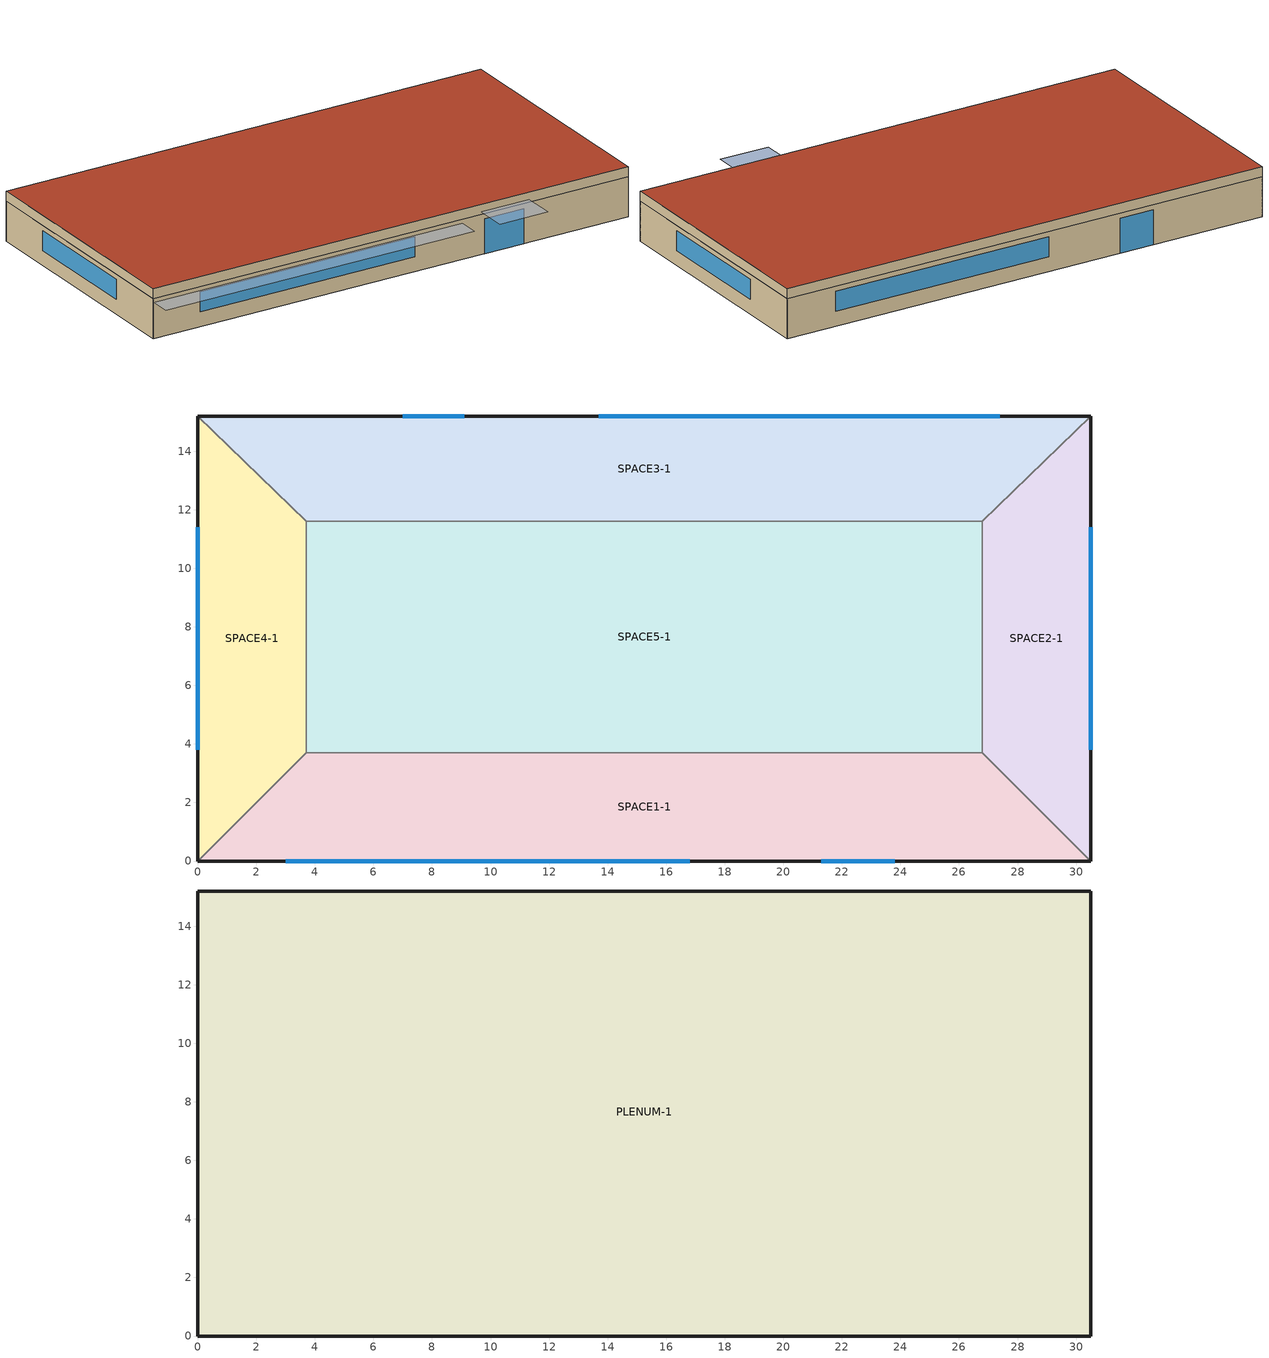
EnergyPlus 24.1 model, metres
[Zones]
SPACE3-1
 floor ground (FLOOR-SLAB-1): 26.8,11.6 3.7,11.6 0,15.2 30.5,15.2 z0
 wall outside (WALL-1): 30.5,15.2 0,15.2 z0:2.4
 wall to SPACE2-1 (INT-WALL-1): 26.8,11.6 30.5,15.2 z0:2.4
 wall to SPACE4-1 (INT-WALL-1): 0,15.2 3.7,11.6 z0:2.4
 wall to SPACE5-1 (INT-WALL-1): 3.7,11.6 26.8,11.6 z0:2.4
 window (Sgl Grey 3mm): 9.1,15.2 7,15.2 z0:2.1
 window (Dbl Clr 3mm/13mm Air): 27.4,15.2 13.7,15.2 z0.9:2.1
SPACE1-1
 floor ground (FLOOR-SLAB-1): 26.8,3.7 30.5,0 0,0 3.7,3.7 z0
 wall outside (WALL-1): 0,0 30.5,0 z0:2.4
 wall to SPACE2-1 (INT-WALL-1): 30.5,0 26.8,3.7 z0:2.4
 wall to SPACE4-1 (INT-WALL-1): 3.7,3.7 0,0 z0:2.4
 wall to SPACE5-1 (INT-WALL-1): 26.8,3.7 3.7,3.7 z0:2.4
 window (Sgl Grey 3mm): 21.3,0 23.8,0 z0:2.1
 window (Dbl Clr 3mm/13mm Air): 3,0 16.8,0 z0.9:2.1
SPACE2-1
 floor ground (FLOOR-SLAB-1): 26.8,11.6 30.5,15.2 30.5,0 26.8,3.7 z0
 wall outside (WALL-1): 30.5,0 30.5,15.2 z0:2.4
 wall to SPACE5-1 (INT-WALL-1): 26.8,11.6 26.8,3.7 z0:2.4
 window (Dbl Clr 3mm/13mm Air): 30.5,3.8 30.5,11.4 z0.9:2.1
SPACE4-1
 floor ground (FLOOR-SLAB-1): 3.7,3.7 0,0 0,15.2 3.7,11.6 z0
 wall outside (WALL-1): 0,15.2 0,0 z0:2.4
 wall to SPACE5-1 (INT-WALL-1): 3.7,3.7 3.7,11.6 z0:2.4
 window (Dbl Clr 3mm/13mm Air): 0,11.4 0,3.8 z0.9:2.1
SPACE5-1
 floor ground (FLOOR-SLAB-1): 26.8,11.6 26.8,3.7 3.7,3.7 3.7,11.6 z0
PLENUM-1
 floor to SPACE1-1 (CLNG-1): 26.8,3.7 30.5,0 0,0 3.7,3.7 z2.4
 floor to SPACE2-1 (CLNG-1): 26.8,11.6 30.5,15.2 30.5,0 26.8,3.7 z2.4
 floor to SPACE3-1 (CLNG-1): 26.8,11.6 3.7,11.6 0,15.2 30.5,15.2 z2.4
 floor to SPACE4-1 (CLNG-1): 3.7,3.7 0,0 0,15.2 3.7,11.6 z2.4
 floor to SPACE5-1 (CLNG-1): 26.8,11.6 26.8,3.7 3.7,3.7 3.7,11.6 z2.4
 wall outside (WALL-1): 30.5,15.2 0,15.2 0,0 30.5,0 30.5,15.2 z2.4:3
 roof outside (ROOF-1): 0,15.2 0,0 30.5,0 30.5,15.2 z3
shading: 0,-1.3 0,0 19.8,0 19.8,-1.3 z2.2; 21,-2 21,0 24.1,0 24.1,-2 z2.6
[Building]
Building: Loads convergence tolerance value=0.04; Maximum number of warmup days=25; Minimum number of warmup days=6; North axis=30; Solar distribution=FullExterior; Temperature convergence tolerance value=0.4; Terrain=City
[Site:GroundTemperature:BuildingSurface]
20.03, 20.03, 20.13, 20.3, 20.43, 20.52, 20.62, 20.77, 20.78, 20.55, 20.44, 20.2
[Site:Location]
CHICAGO_IL_USA TMY2-94846: Elevation=190; Latitude=41.78; Longitude=-87.75; Time zone=-6
[SizingPeriod:DesignDay] Barometric pressure=99063; Day of month=21; Daylight saving time indicator=No; Humidity condition type=WetBulb; Rain indicator=No; Snow indicator=No; Solar model indicator=ASHRAEClearSky
Name | Daily dry bulb temperature range | Day type | Maximum dry bulb temperature | Month | Sky clearness | Wetbulb or dewpoint at maximum dry bulb | Wind direction | Wind speed
CHICAGO_IL_USA Annual Cooling 1% Design Conditions DB/MCWB | 10.7 | SummerDesignDay | 31.5 | 7 | 1 | 23 | 230 | 5.3
CHICAGO_IL_USA Annual Heating 99% Design Conditions DB | 0 | WinterDesignDay | -17.3 | 1 | 0 | -17.3 | 270 | 4.9
[Construction]
CLNG-1: MAT-CLNG-1
Dbl Clr 3mm/13mm Air: CLEAR 3MM, AIR 13MM, CLEAR 3MM
FLOOR-SLAB-1: CC03
INT-WALL-1: GP02, AL21, GP02
ROOF-1: RG01, BR01, IN46, WD01
Sgl Grey 3mm: GREY 3MM
WALL-1: WD01, PW03, IN02, GP01
[Material] Thermal absorptance=0.9
Name | Conductivity | Density | Roughness | Solar absorptance | Specific heat | Thickness | Visible absorptance
BR01 | 0.162 | 1121 | VeryRough | 0.7 | 1464 | 0.0095 | 0.7
CC03 | 1.31 | 2243 | MediumRough | 0.65 | 837 | 0.1016 | 0.65
GP01 | 0.16 | 801 | MediumSmooth | 0.75 | 837 | 0.0127 | 0.75
GP02 | 0.16 | 801 | MediumSmooth | 0.75 | 837 | 0.0159 | 0.75
IN02 | 0.043 | 10 | Rough | 0.75 | 837 | 0.0901 | 0.75
IN46 | 0.023 | 24 | VeryRough | 0.5 | 1590 | 0.0762 | 0.5
PW03 | 0.115 | 545 | MediumSmooth | 0.78 | 1213 | 0.0127 | 0.78
RG01 | 1.442 | 881 | Rough | 0.65 | 1674 | 0.0127 | 0.65
WD01 | 0.115 | 513 | MediumSmooth | 0.78 | 1381 | 0.0191 | 0.78
[Material:AirGap]
AL21: Thermal resistance=0.157
[Material:NoMass]
MAT-CLNG-1: Roughness=Rough; Solar absorptance=0.65; Thermal absorptance=0.65; Thermal resistance=0.652259; Visible absorptance=0.65
[WindowMaterial:Gas]
AIR 13MM: Gas type=Air; Thickness=0.0127
[WindowMaterial:Glazing] Back side infrared hemispherical emissivity=0.84; Conductivity=0.9; Front side infrared hemispherical emissivity=0.84; Infrared transmittance at normal incidence=0; Optical data type=SpectralAverage; Thickness=0.003
Name | Back side solar reflectance at normal incidence | Back side visible reflectance at normal incidence | Front side solar reflectance at normal incidence | Front side visible reflectance at normal incidence | Solar transmittance at normal incidence | Visible transmittance at normal incidence
CLEAR 3MM | 0.075 | 0.081 | 0.075 | 0.081 | 0.837 | 0.898
GREY 3MM | 0.061 | 0.061 | 0.061 | 0.061 | 0.626 | 0.611
[AirLoopHVAC:ReturnPlenum]
Return-Plenum-1: Zone=PLENUM-1
[DesignSpecification:OutdoorAir] Outdoor air flow per person=0.00236; Outdoor air flow per zone=0; Outdoor air flow per zone floor area=0.000305; Outdoor air method=Sum
SZ DSOA SPACE1-1; SZ DSOA SPACE2-1; SZ DSOA SPACE3-1; SZ DSOA SPACE4-1; SZ DSOA SPACE5-1
[ElectricEquipment] Design level calculation method=EquipmentLevel; Fraction latent=0; Fraction lost=0; Fraction radiant=0.3; Schedule=EQUIP-1; Watts per floor area=300; Watts per person=0
Name | Design level | Zone or zonelist or space or spacelist
SPACE1-1 ElecEq 1 | 1056 | SPACE1-1
SPACE2-1 ElecEq 1 | 456 | SPACE2-1
SPACE3-1 ElecEq 1 | 1056 | SPACE3-1
SPACE4-1 ElecEq 1 | 456 | SPACE4-1
SPACE5-1 ElecEq 1 | 1976 | SPACE5-1
[Lights] Design level calculation method=LightingLevel; End use subcategory=GeneralLights; Fraction radiant=0.59; Fraction replaceable=0; Fraction visible=0.2; Return air fraction=0; Schedule=LIGHTS-1; Watts per floor area=60; Watts per person=0
Name | Lighting level | Zone or zonelist or space or spacelist
SPACE1-1 Lights 1 | 1584 | SPACE1-1
SPACE2-1 Lights 1 | 684 | SPACE2-1
SPACE3-1 Lights 1 | 1584 | SPACE3-1
SPACE4-1 Lights 1 | 684 | SPACE4-1
SPACE5-1 Lights 1 | 2964 | SPACE5-1
[People] Activity level schedule=ActSchd; Air velocity schedule=OFF; Clothing insulation calculation method=DynamicClothingModelASHRAE55; Floor area per person=2; Fraction radiant=0.3; Number of people calculation method=People; Number of people schedule=OCCUPY-1; People per floor area=0; Thermal comfort model 1 type=Fanger; Work efficiency schedule=OFF
Name | Number of people | Zone or zonelist or space or spacelist
SPACE1-1 People 1 | 11 | SPACE1-1
SPACE2-1 People 1 | 5 | SPACE2-1
SPACE3-1 People 1 | 11 | SPACE3-1
SPACE4-1 People 1 | 5 | SPACE4-1
SPACE5-1 People 1 | 20 | SPACE5-1
[Sizing:Zone] Account for dedicated outdoor air system=No; Cooling design air flow method=DesignDayWithLimit; Dedicated outdoor air high setpoint temperature for design=Autosize; Dedicated outdoor air low setpoint temperature for design=Autosize; Dedicated outdoor air system control strategy=NeutralSupplyAir; Heating design air flow method=DesignDay; Zone cooling design supply air humidity ratio=0.009; Zone cooling design supply air temperature=14; Zone cooling design supply air temperature input method=SupplyAirTemperature; Zone cooling sizing factor=0; Zone heating design supply air humidity ratio=0.004; Zone heating design supply air temperature=50; Zone heating design supply air temperature input method=SupplyAirTemperature; Zone heating sizing factor=0
Name | Design specification outdoor air object
SPACE1-1 | SZ DSOA SPACE1-1
SPACE2-1 | SZ DSOA SPACE2-1
SPACE3-1 | SZ DSOA SPACE3-1
SPACE4-1 | SZ DSOA SPACE4-1
SPACE5-1 | SZ DSOA SPACE5-1
[ThermostatSetpoint:DualSetpoint]
DualSetPoint: Cooling setpoint temperature schedule=Clg-SetP-Sch; Heating setpoint temperature schedule=Htg-SetP-Sch
[Zone] Multiplier=1; Type=1
Name | Ceiling height | Volume
PLENUM-1 | 0.6096 | 283.2
SPACE1-1; SPACE3-1 | 2.4384 | 239.247
SPACE2-1; SPACE4-1 | 2.4384 | 103.311
SPACE5-1 | 2.4384 | 447.683
[ZoneControl:Thermostat] Control 1=DualSetPoint; Control type schedule=Zone Control Type Sched
Name | Zone or zonelist
SPACE1-1 Control | SPACE1-1
SPACE2-1 Control | SPACE2-1
SPACE3-1 Control | SPACE3-1
SPACE4-1 Control | SPACE4-1
SPACE5-1 Control | SPACE5-1
[Zone equipment]
SPACE1-1: ZONE 1 Ideal Loads
SPACE2-1: ZONE 2 Ideal Loads
SPACE3-1: ZONE 3 Ideal Loads
SPACE4-1: ZONE 4 Ideal Loads
SPACE5-1: ZONE 5 Ideal Loads
[ZoneHVAC:IdealLoadsAirSystem] Cooling limit=NoLimit; Dehumidification control type=ConstantSupplyHumidityRatio; Heating limit=NoLimit; Humidification control type=ConstantSupplyHumidityRatio; Maximum cooling air flow rate=Autosize; Maximum heating air flow rate=Autosize; Maximum heating supply air humidity ratio=0.015; Maximum heating supply air temperature=50; Minimum cooling supply air humidity ratio=0.009; Minimum cooling supply air temperature=13
ZONE 1 Ideal Loads; ZONE 2 Ideal Loads; ZONE 3 Ideal Loads; ZONE 4 Ideal Loads; ZONE 5 Ideal Loads
[ZoneInfiltration:DesignFlowRate] Air changes per hour=2; Constant term coefficient=0; Design flow rate calculation method=Flow/Zone; Schedule=INFIL-SCH; Temperature term coefficient=0; Velocity squared term coefficient=0; Velocity term coefficient=0.2237
Name | Design flow rate | Zone or zonelist or space or spacelist
SPACE1-1 Infil 1 | 0.032 | SPACE1-1
SPACE2-1 Infil 1 | 0.014 | SPACE2-1
SPACE3-1 Infil 1 | 0.032 | SPACE3-1
SPACE4-1 Infil 1 | 0.014 | SPACE4-1
SPACE5-1 Infil 1 | 0.062 | SPACE5-1
[Schedule:Compact]
ActSchd: Through: 12/31, For: AllDays, Until: 24:00, 117.24
Clg-SetP-Sch: Through: 12/31, For: SummerDesignDay, Until: 24:00, 26, For: WinterDesignDay, Until: 24:00, 30, For: WeekDays, Until: 6:00, 30, Until: 20:00, 26, Until: 24:00, 30, For: WeekEnds Holiday, Until: 24:00, 30, For: AllOtherDays, Until: 24:00, 30
EQUIP-1: Through: 12/31, For: WeekDays SummerDesignDay CustomDay1 CustomDay2, Until: 8:00, 0.02, Until: 9:00, 0.4, Until: 14:00, 0.9, Until: 15:00, 0.8, Until: 16:00, 0.7, Until: 18:00, 0.5, Until: 20:00, 0.3, Until: 24:00, 0.02, For: Weekends WinterDesignDay Holiday, Until: 24:00, 0.2
Htg-SetP-Sch: Through: 12/31, For: SummerDesignDay, Until: 24:00, 17, For: WinterDesignDay, Until: 24:00, 20, For: WeekDays, Until: 6:00, 17, Until: 20:00, 20, Until: 24:00, 17, For: WeekEnds Holiday, Until: 24:00, 17, For: AllOtherDays, Until: 24:00, 17
INFIL-SCH: Through: 3/31, For: AllDays, Until: 24:00, 1, Through: 10/31, For: AllDays, Until: 24:00, 1, Through: 12/31, For: AllDays, Until: 24:00, 1
LIGHTS-1: Through: 12/31, For: WeekDays SummerDesignDay CustomDay1 CustomDay2, Until: 8:00, 0.05, Until: 9:00, 0.9, Until: 10:00, 0.95, Until: 11:00, 1, Until: 12:00, 0.95, Until: 13:00, 0.8, Until: 14:00, 0.9, Until: 18:00, 1, Until: 19:00, 0.6, Until: 21:00, 0.2, Until: 24:00, 0.05, For: Weekends WinterDesignDay Holiday, Until: 24:00, 0.05
OCCUPY-1: Through: 12/31, For: WeekDays SummerDesignDay CustomDay1 CustomDay2, Until: 8:00, 0, Until: 11:00, 1, Until: 12:00, 0.8, Until: 13:00, 0.4, Until: 14:00, 0.8, Until: 18:00, 1, Until: 19:00, 0.5, Until: 24:00, 0, For: Weekends WinterDesignDay Holiday, Until: 24:00, 0
OFF: Through: 12/31, For: AllDays, Until: 24:00, 0
Zone Control Type Sched: Through: 12/31, For: For: AllDAys, Until: 24:00, 4
